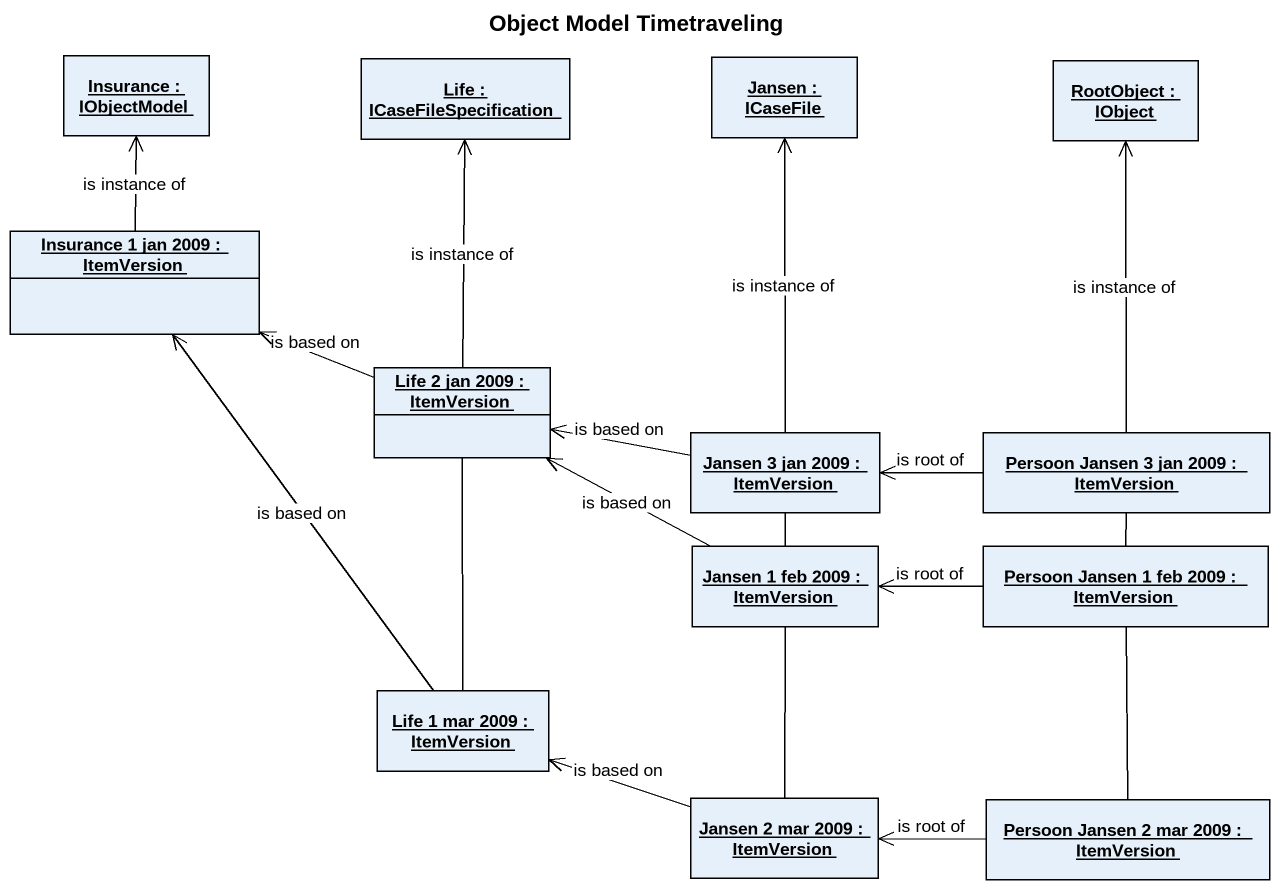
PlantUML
@startuml
title Object Model Timetraveling
hide circle
hide empty members
object "Insurance : IObjectModel" as Insurance
object "Life : ICaseFileSpecification" as Life
object "Jansen : ICaseFile" as Jansen
object "RootObject : IObject" as RootObject
object "Insurance 1 jan 2009 : ItemVersion" as Insurance_1_jan_2009
object "Life 2 jan 2009 : ItemVersion" as Life_2_jan_2009
object "Jansen 3 jan 2009 : ItemVersion" as Jansen_3_jan_2009
object "Persoon Jansen 3 jan 2009 : ItemVersion" as Persoon_Jansen_3_jan_2009
object "Jansen 1 feb 2009 : ItemVersion" as Jansen_1_feb_2009
object "Persoon Jansen 1 feb 2009 : ItemVersion" as Persoon_Jansen_1_feb_2009
object "Life 1 mar 2009 : ItemVersion" as Life_1_mar_2009
object "Jansen 2 mar 2009 : ItemVersion" as Jansen_2_mar_2009
object "Persoon Jansen 2 mar 2009 : ItemVersion" as Persoon_Jansen_2_mar_2009
Insurance_1_jan_2009 -up-> Insurance : is instance of
Life_2_jan_2009 -up-> Life : is instance of
Life_2_jan_2009 -left-> Insurance_1_jan_2009 : is based on
Jansen_3_jan_2009 -up-> Jansen : is instance of
Jansen_3_jan_2009 -left-> Life_2_jan_2009 : is based on
Persoon_Jansen_3_jan_2009 -up-> RootObject : is instance of
Persoon_Jansen_3_jan_2009 -left-> Jansen_3_jan_2009 : is root of
Jansen_1_feb_2009 -left-> Life_2_jan_2009 : is based on
Jansen_1_feb_2009 -up- Jansen_3_jan_2009
Persoon_Jansen_1_feb_2009 -up- Persoon_Jansen_3_jan_2009
Persoon_Jansen_1_feb_2009 -left-> Jansen_1_feb_2009 : is root of
Life_1_mar_2009 -up-> Insurance_1_jan_2009 : is based on
Life_1_mar_2009 -up- Life_2_jan_2009
Jansen_2_mar_2009 -up- Jansen_1_feb_2009
Jansen_2_mar_2009 -left-> Life_1_mar_2009 : is based on
Persoon_Jansen_2_mar_2009 -up- Persoon_Jansen_1_feb_2009
Persoon_Jansen_2_mar_2009 -left-> Jansen_2_mar_2009 : is root of
@enduml
